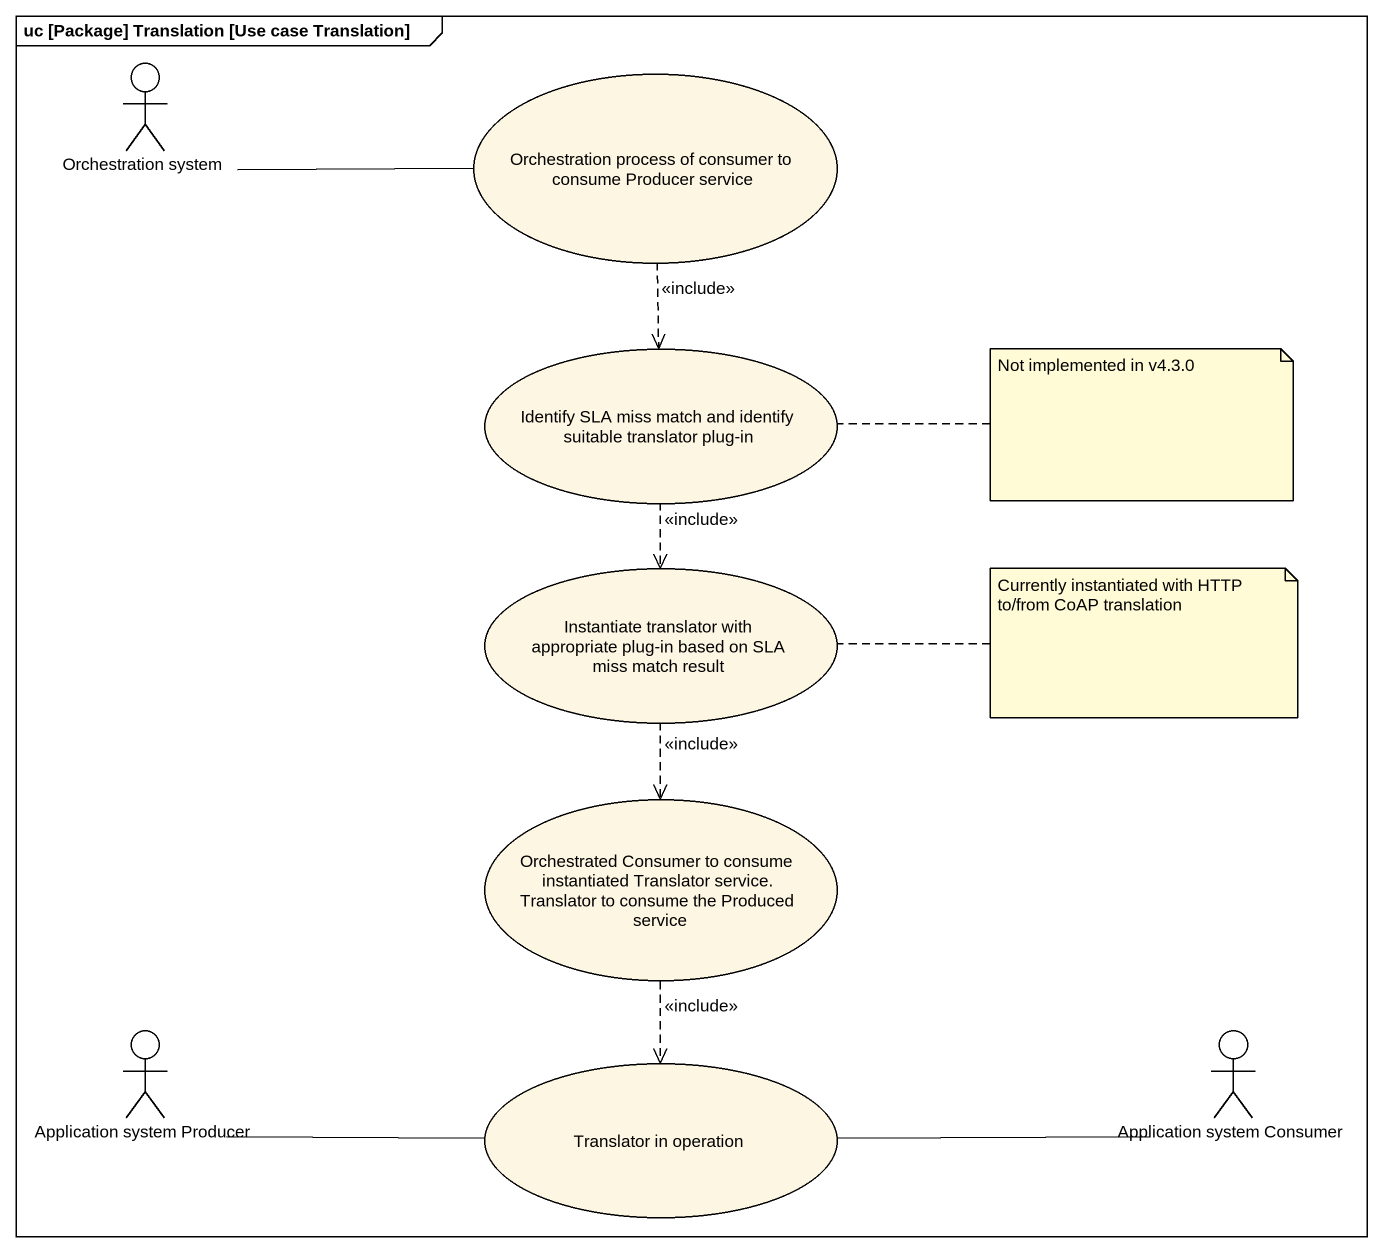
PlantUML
@startuml
mainframe uc [Package] Translation [Use case Translation]
actor "Orchestration system" as Orchestration_system
usecase "Orchestration process of consumer to consume Producer service" as Orchestration_process_of
usecase "Identify SLA miss match and identify suitable translator plug-in" as Identify_SLA_miss_match_and
usecase "Instantiate translator with appropriate plug-in based on SLA miss match result" as Instantiate_translator_with
usecase "Orchestrated Consumer to consume instantiated Translator service. Translator to consume the Produced service" as Orchestrated_Consumer_to
actor "Application system Producer" as Application_system_Producer
actor "Application system Consumer" as Application_system_Consumer
usecase "Translator in operation" as Translator_in_operation
Orchestration_system -right- Orchestration_process_of
Orchestration_process_of ..> Identify_SLA_miss_match_and : <<include>>
Identify_SLA_miss_match_and ..> Instantiate_translator_with : <<include>>
Instantiate_translator_with ..> Orchestrated_Consumer_to : <<include>>
Orchestrated_Consumer_to ..> Translator_in_operation : <<include>>
Application_system_Consumer -left- Translator_in_operation
Translator_in_operation -left- Application_system_Producer
note right of Identify_SLA_miss_match_and : Not implemented in v4.3.0
note right of Instantiate_translator_with : Currently instantiated with HTTP to/from CoAP translation
@enduml
